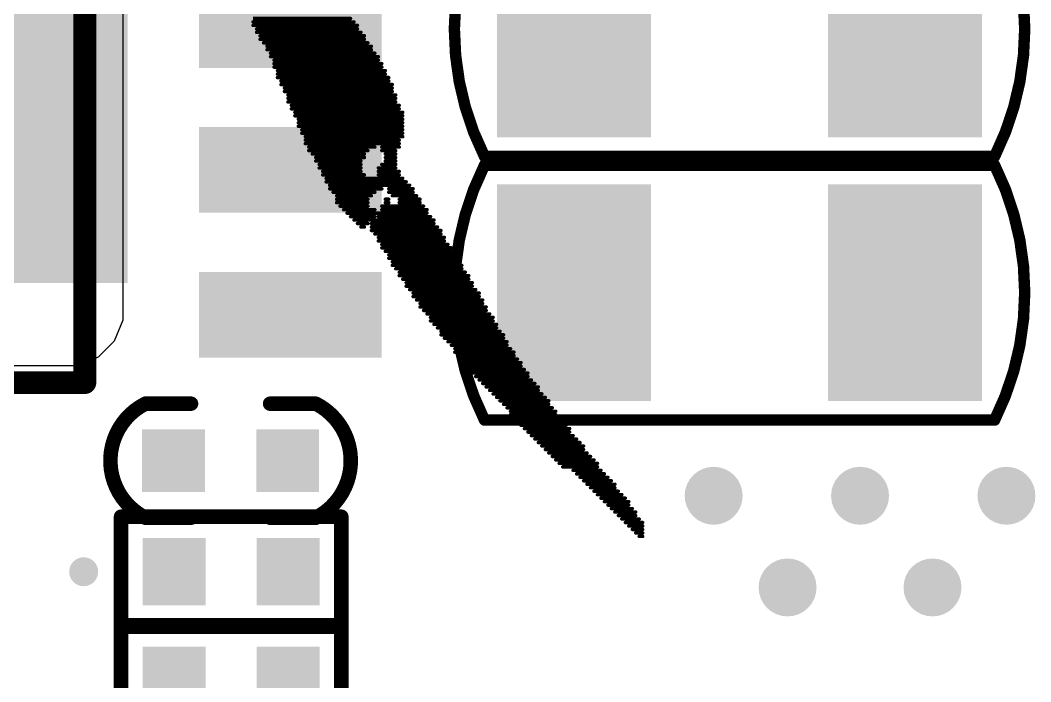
# Model space of a CAD drawing. Header units: millimetres. Extents: x -6 to 151, y -20 to 98.
# Drawn here: x 33.41 to 42.27, y 16.26 to 22.06 of the extents above; entities that cross this region are included whole.
import ezdxf

# ---------------------------------------------------------------- set-up
doc = ezdxf.new("R2010")
doc.units = ezdxf.units.MM
for name, color, linetype in [('BottomOverlay', 54, 'Continuous'), ('BottomSolder', 6, 'Continuous'), ('TopOverlay', 2, 'Continuous'), ('TopPaste', 8, 'Continuous'), ('TopSolder', 216, 'Continuous'), ('ViaHoleLayer', 16, 'Continuous')]:
    doc.layers.add(name, color=color, linetype=linetype)

# ---------------------------------------------------------------- blocks, each defined once
blk = doc.blocks.new('RES0402_102')
at = {"layer": 'TopPaste'}
for points in [[(-0.75, -0.27), (-0.75, 0.27), (-0.25, 0.27), (-0.25, -0.27)], [(0.25, -0.27), (0.25, 0.27), (0.75, 0.27), (0.75, -0.27)]]:
    blk.add_hatch(color=8, dxfattribs=at).paths.add_polyline_path(points)
at = {"layer": 'TopSolder'}
for points in [[(-0.7754, -0.2954), (-0.7754, 0.2954), (-0.2246, 0.2954), (-0.2246, -0.2954)], [(0.2246, -0.2954), (0.2246, 0.2954), (0.7754, 0.2954), (0.7754, -0.2954)]]:
    blk.add_hatch(color=216, dxfattribs=at).paths.add_polyline_path(points)
at = {"layer": 'TopOverlay', "const_width": 0.127}
for points in [[(-0.9652, -0.4826), (-0.9652, 0.4826)], [(0.9652, 0.4826), (-0.9652, 0.4826)], [(0.9652, -0.4826), (0.9652, 0.4826)], [(0.9652, -0.4826), (-0.9652, -0.4826)]]:
    blk.add_lwpolyline(points, dxfattribs=at)
at = {"layer": 'TopOverlay', "const_width": 0.0635}
for points in [[(-0.997, 0.4826, 1), (-0.9335, 0.4826, 1)], [(-0.997, 0.4826, 1), (-0.9335, 0.4826, 1)], [(0.9334, 0.4826, 1), (0.9969, 0.4826, 1)], [(0.9334, 0.4826, 1), (0.9969, 0.4826, 1)], [(-0.997, -0.4826, 1), (-0.9335, -0.4826, 1)], [(-0.997, -0.4826, 1), (-0.9335, -0.4826, 1)], [(0.9335, -0.4826, 1), (0.997, -0.4826, 1)], [(0.9335, -0.4826, 1), (0.997, -0.4826, 1)]]:
    blk.add_lwpolyline(points, format="xyb", close=True, dxfattribs=at)
blk = doc.blocks.new('RES0402_106')
at = {"layer": 'TopPaste'}
for points in [[(-0.75, -0.27), (-0.75, 0.27), (-0.25, 0.27), (-0.25, -0.27)], [(0.25, -0.27), (0.25, 0.27), (0.75, 0.27), (0.75, -0.27)]]:
    blk.add_hatch(color=8, dxfattribs=at).paths.add_polyline_path(points)
at = {"layer": 'TopSolder'}
for points in [[(-0.7754, -0.2954), (-0.7754, 0.2954), (-0.2246, 0.2954), (-0.2246, -0.2954)], [(0.2246, -0.2954), (0.2246, 0.2954), (0.7754, 0.2954), (0.7754, -0.2954)]]:
    blk.add_hatch(color=216, dxfattribs=at).paths.add_polyline_path(points)
at = {"layer": 'TopOverlay', "const_width": 0.127}
for points in [[(-0.9652, -0.4826), (-0.9652, 0.4826)], [(-0.9652, 0.4826), (0.9652, 0.4826)], [(0.9652, -0.4826), (0.9652, 0.4826)], [(-0.9652, -0.4826), (0.9652, -0.4826)]]:
    blk.add_lwpolyline(points, dxfattribs=at)
at = {"layer": 'TopOverlay', "const_width": 0.0635}
for points in [[(-0.997, 0.4826, 1), (-0.9335, 0.4826, 1)], [(-0.997, 0.4826, 1), (-0.9335, 0.4826, 1)], [(0.9335, 0.4826, 1), (0.997, 0.4826, 1)], [(0.9335, 0.4826, 1), (0.997, 0.4826, 1)], [(-0.997, -0.4826, 1), (-0.9335, -0.4826, 1)], [(-0.997, -0.4826, 1), (-0.9335, -0.4826, 1)], [(0.9335, -0.4826, 1), (0.997, -0.4826, 1)], [(0.9335, -0.4826, 1), (0.997, -0.4826, 1)]]:
    blk.add_lwpolyline(points, format="xyb", close=True, dxfattribs=at)
blk = doc.blocks.new('CAP0402_109')
at = {"layer": 'TopPaste'}
for points in [[(-0.75, 0.25), (-0.25, 0.25), (-0.25, -0.25), (-0.75, -0.25)], [(0.25, 0.25), (0.75, 0.25), (0.75, -0.25), (0.25, -0.25)]]:
    blk.add_hatch(color=8, dxfattribs=at).paths.add_polyline_path(points)
at = {"layer": 'TopSolder'}
for points in [[(-0.7754, 0.2754), (-0.2246, 0.2754), (-0.2246, -0.2754), (-0.7754, -0.2754)], [(0.2246, 0.2754), (0.7754, 0.2754), (0.7754, -0.2754), (0.2246, -0.2754)]]:
    blk.add_hatch(color=216, dxfattribs=at).paths.add_polyline_path(points)
at = {"layer": 'TopOverlay', "const_width": 0.127}
for points in [[(-0.7472, -0.4997, -0.613401), (-0.7463, 0.5002)], [(0.7472, 0.4997, -0.613401), (0.7463, -0.5002)]]:
    blk.add_lwpolyline(points, format="xyb", dxfattribs=at)
for points in [[(-0.7466, 0.5), (-0.3466, 0.5)], [(0.3466, 0.5), (0.7466, 0.5)], [(-0.7466, -0.5), (-0.3466, -0.5)], [(0.3466, -0.5), (0.7466, -0.5)]]:
    blk.add_lwpolyline(points, dxfattribs=at)
at = {"layer": 'TopOverlay', "const_width": 0.0635}
for points in [[(-0.7784, 0.5, 1), (-0.7149, 0.5, 1)], [(-0.778, 0.5002, 1), (-0.7145, 0.5002, 1)], [(-0.3784, 0.5, 1), (-0.3149, 0.5, 1)], [(0.3149, 0.5, 1), (0.3784, 0.5, 1)], [(0.7149, 0.5, 1), (0.7784, 0.5, 1)], [(0.7154, 0.4997, 1), (0.7789, 0.4997, 1)], [(-0.7789, -0.4997, 1), (-0.7154, -0.4997, 1)], [(-0.7784, -0.5, 1), (-0.7149, -0.5, 1)], [(-0.3784, -0.5, 1), (-0.3149, -0.5, 1)], [(0.3149, -0.5, 1), (0.3784, -0.5, 1)], [(0.7145, -0.5002, 1), (0.778, -0.5002, 1)], [(0.7149, -0.5, 1), (0.7784, -0.5, 1)]]:
    blk.add_lwpolyline(points, format="xyb", close=True, dxfattribs=at)
blk = doc.blocks.new('CAP1206_160')
at = {"layer": 'TopPaste'}
for points in [[(-2.1, -0.925), (-2.1, 0.925), (-0.8, 0.925), (-0.8, -0.925)], [(0.8, -0.925), (0.8, 0.925), (2.1, 0.925), (2.1, -0.925)]]:
    blk.add_hatch(color=8, dxfattribs=at).paths.add_polyline_path(points)
at = {"layer": 'TopSolder'}
for points in [[(-2.1254, -0.9504), (-2.1254, 0.9504), (-0.7746, 0.9504), (-0.7746, -0.9504)], [(0.7746, -0.9504), (0.7746, 0.9504), (2.1254, 0.9504), (2.1254, -0.9504)]]:
    blk.add_hatch(color=216, dxfattribs=at).paths.add_polyline_path(points)
at = {"layer": 'TopOverlay', "const_width": 0.1}
for points in [[(-2.2352, -1.1176, -0.236068), (-2.2352, 1.1176)], [(2.2352, 1.1176, -0.236068), (2.2352, -1.1176)]]:
    blk.add_lwpolyline(points, format="xyb", dxfattribs=at)
for points in [[(-2.2352, 1.1176), (2.2352, 1.1176)], [(-2.2352, -1.1176), (2.2352, -1.1176)]]:
    blk.add_lwpolyline(points, dxfattribs=at)
at = {"layer": 'TopOverlay', "const_width": 0.05}
for points in [[(-2.2602, 1.1176, 1), (-2.2102, 1.1176, 1)], [(-2.2602, 1.1176, 1), (-2.2102, 1.1176, 1)], [(2.2102, 1.1176, 1), (2.2602, 1.1176, 1)], [(2.2102, 1.1176, 1), (2.2602, 1.1176, 1)], [(-2.2602, -1.1176, 1), (-2.2102, -1.1176, 1)], [(-2.2602, -1.1176, 1), (-2.2102, -1.1176, 1)], [(2.2102, -1.1176, 1), (2.2602, -1.1176, 1)], [(2.2102, -1.1176, 1), (2.2602, -1.1176, 1)]]:
    blk.add_lwpolyline(points, format="xyb", close=True, dxfattribs=at)
blk = doc.blocks.new('CAP1206_161')
at = {"layer": 'TopPaste'}
for points in [[(-2.1, -0.925), (-2.1, 0.925), (-0.8, 0.925), (-0.8, -0.925)], [(0.8, -0.925), (0.8, 0.925), (2.1, 0.925), (2.1, -0.925)]]:
    blk.add_hatch(color=8, dxfattribs=at).paths.add_polyline_path(points)
at = {"layer": 'TopSolder'}
for points in [[(-2.1254, -0.9504), (-2.1254, 0.9504), (-0.7746, 0.9504), (-0.7746, -0.9504)], [(0.7746, -0.9504), (0.7746, 0.9504), (2.1254, 0.9504), (2.1254, -0.9504)]]:
    blk.add_hatch(color=216, dxfattribs=at).paths.add_polyline_path(points)
at = {"layer": 'TopOverlay', "const_width": 0.1}
for points in [[(-2.2352, -1.1176, -0.236068), (-2.2352, 1.1176)], [(2.2352, 1.1176, -0.236068), (2.2352, -1.1176)]]:
    blk.add_lwpolyline(points, format="xyb", dxfattribs=at)
for points in [[(-2.2352, 1.1176), (2.2352, 1.1176)], [(-2.2352, -1.1176), (2.2352, -1.1176)]]:
    blk.add_lwpolyline(points, dxfattribs=at)
at = {"layer": 'TopOverlay', "const_width": 0.05}
for points in [[(-2.2602, 1.1176, 1), (-2.2102, 1.1176, 1)], [(-2.2602, 1.1176, 1), (-2.2102, 1.1176, 1)], [(2.2102, 1.1176, 1), (2.2602, 1.1176, 1)], [(2.2102, 1.1176, 1), (2.2602, 1.1176, 1)], [(-2.2602, -1.1176, 1), (-2.2102, -1.1176, 1)], [(-2.2602, -1.1176, 1), (-2.2102, -1.1176, 1)], [(2.2102, -1.1176, 1), (2.2602, -1.1176, 1)], [(2.2102, -1.1176, 1), (2.2602, -1.1176, 1)]]:
    blk.add_lwpolyline(points, format="xyb", close=True, dxfattribs=at)
blk = doc.blocks.new('SO8_WITH_PAD_177')
at = {"layer": 'TopPaste'}
for points in [[(-3.475, 1.555), (-3.475, 2.255), (-1.925, 2.255), (-1.925, 1.555)], [(1.925, 1.555), (1.925, 2.255), (3.475, 2.255), (3.475, 1.555)], [(-1.3, -1.6), (-1.3, 1.6), (1.25, 1.6), (1.25, -1.6)], [(-3.475, 0.285), (-3.475, 0.985), (-1.925, 0.985), (-1.925, 0.285)], [(1.925, 0.285), (1.925, 0.985), (3.475, 0.985), (3.475, 0.285)], [(-3.475, -0.985), (-3.475, -0.285), (-1.925, -0.285), (-1.925, -0.985)], [(1.925, -0.985), (1.925, -0.285), (3.475, -0.285), (3.475, -0.985)], [(-3.475, -2.255), (-3.475, -1.555), (-1.925, -1.555), (-1.925, -2.255)], [(1.925, -2.255), (1.925, -1.555), (3.475, -1.555), (3.475, -2.255)]]:
    blk.add_hatch(color=8, dxfattribs=at).paths.add_polyline_path(points)
at = {"layer": 'TopSolder'}
for points in [[(-3.5004, 1.5296), (-3.5004, 2.2804), (-1.8996, 2.2804), (-1.8996, 1.5296)], [(1.8996, 1.5296), (1.8996, 2.2804), (3.5004, 2.2804), (3.5004, 1.5296)], [(-1.3254, -1.6254), (-1.3254, 1.6254), (1.2754, 1.6254), (1.2754, -1.6254)], [(-3.5004, 0.2596), (-3.5004, 1.0104), (-1.8996, 1.0104), (-1.8996, 0.2596)], [(1.8996, 0.2596), (1.8996, 1.0104), (3.5004, 1.0104), (3.5004, 0.2596)], [(-3.5004, -1.0104), (-3.5004, -0.2596), (-1.8996, -0.2596), (-1.8996, -1.0104)], [(1.8996, -1.0104), (1.8996, -0.2596), (3.5004, -0.2596), (3.5004, -1.0104)], [(-3.5004, -2.2804), (-3.5004, -1.5296), (-1.8996, -1.5296), (-1.8996, -2.2804)], [(1.8996, -2.2804), (1.8996, -1.5296), (3.5004, -1.5296), (3.5004, -2.2804)]]:
    blk.add_hatch(color=216, dxfattribs=at).paths.add_polyline_path(points)
at = {"layer": 'TopOverlay', "const_width": 0.2}
for points in [[(-0.9, 1.894), (-0.294, 2.5)], [(-0.294, 2.5), (0.9, 2.5)], [(0.9, -2.5), (0.9, 2.5)], [(-0.9, -2.5), (-0.9, 1.894)], [(-0.9, -2.5), (0.9, -2.5)]]:
    blk.add_lwpolyline(points, dxfattribs=at)
at = {"layer": 'TopOverlay', "const_width": 0.1}
for points in [[(-0.344, 2.5, 1), (-0.244, 2.5, 1)], [(-0.344, 2.5, 1), (-0.244, 2.5, 1)], [(0.85, 2.5, 1), (0.95, 2.5, 1)], [(0.85, 2.5, 1), (0.95, 2.5, 1)], [(-0.95, 1.894, 1), (-0.85, 1.894, 1)], [(-0.95, 1.894, 1), (-0.85, 1.894, 1)], [(-0.95, -2.5, 1), (-0.85, -2.5, 1)], [(-0.95, -2.5, 1), (-0.85, -2.5, 1)], [(0.85, -2.5, 1), (0.95, -2.5, 1)], [(0.85, -2.5, 1), (0.95, -2.5, 1)]]:
    blk.add_lwpolyline(points, format="xyb", close=True, dxfattribs=at)

msp = doc.modelspace()

# ---------------------------------------------------------------- hatches: boundary and pattern name
at = {"layer": 'ViaHoleLayer'}
h = msp.add_hatch(color=16, dxfattribs=at)
edge = h.paths.add_edge_path()
edge.add_arc((33.079, 21.3798), 0.508, 0, 360)
h = msp.add_hatch(color=16, dxfattribs=at)
edge = h.paths.add_edge_path()
edge.add_arc((33.7103, 20.1034), 0.1905, 0, 360)
h = msp.add_hatch(color=16, dxfattribs=at)
edge = h.paths.add_edge_path()
edge.add_arc((39.4889, 17.8876), 0.254, 0, 360)
h = msp.add_hatch(color=16, dxfattribs=at)
edge = h.paths.add_edge_path()
edge.add_arc((40.7718, 17.8876), 0.254, 0, 360)
h = msp.add_hatch(color=16, dxfattribs=at)
edge = h.paths.add_edge_path()
edge.add_arc((42.0547, 17.8876), 0.254, 0, 360)
h = msp.add_hatch(color=16, dxfattribs=at)
edge = h.paths.add_edge_path()
edge.add_arc((33.9682, 17.2214), 0.127, 0, 360)
h = msp.add_hatch(color=16, dxfattribs=at)
edge = h.paths.add_edge_path()
edge.add_arc((40.1367, 17.0836), 0.254, 0, 360)
h = msp.add_hatch(color=16, dxfattribs=at)
edge = h.paths.add_edge_path()
edge.add_arc((41.4067, 17.0836), 0.254, 0, 360)

# ---------------------------------------------------------------- linework, layer by layer
at = {"layer": 'BottomOverlay', "const_width": 0.0305}
for points in [[(35.4533, 22.0726), (36.3068, 22.0726)], [(35.4533, 22.0421), (36.3372, 22.0421)], [(35.4533, 22.0116), (36.3677, 22.0116)], [(35.4838, 21.9812), (36.3677, 21.9812)], [(35.4838, 21.9507), (36.3982, 21.9507)], [(35.5143, 21.9202), (36.4287, 21.9202)], [(35.5143, 21.8897), (36.4287, 21.8897)], [(35.5448, 21.8592), (36.4592, 21.8592)], [(35.5752, 21.8288), (36.4896, 21.8288)], [(35.5752, 21.7983), (36.4896, 21.7983)], [(35.6057, 21.7678), (36.5201, 21.7678)], [(35.6057, 21.7373), (36.5506, 21.7373)], [(35.6362, 21.7068), (36.5506, 21.7068)], [(35.6362, 21.6764), (36.5811, 21.6764)], [(35.6362, 21.6459), (36.5811, 21.6459)], [(35.6667, 21.6154), (36.6116, 21.6154)], [(35.6667, 21.5849), (36.6116, 21.5849)], [(35.6667, 21.5544), (36.642, 21.5544)], [(35.6972, 21.524), (36.642, 21.524)], [(35.6972, 21.4935), (36.6725, 21.4935)], [(35.7276, 21.463), (36.6725, 21.463)], [(35.7276, 21.4325), (36.6725, 21.4325)], [(35.7581, 21.402), (36.703, 21.402)], [(35.7581, 21.3716), (36.703, 21.3716)], [(35.7581, 21.3411), (36.703, 21.3411)], [(35.7886, 21.3106), (36.7335, 21.3106)], [(35.7886, 21.2801), (36.7335, 21.2801)], [(35.8191, 21.2496), (36.764, 21.2496)], [(35.8191, 21.2192), (36.764, 21.2192)], [(35.8496, 21.1887), (36.764, 21.1887)], [(35.8496, 21.1582), (36.764, 21.1582)], [(35.8496, 21.1277), (36.764, 21.1277)], [(35.88, 21.0972), (36.764, 21.0972)], [(35.88, 21.0668), (36.764, 21.0668)], [(35.9105, 21.0363), (36.764, 21.0363)], [(35.9105, 21.0058), (36.7335, 21.0058)], [(35.9105, 20.9753), (36.7335, 20.9753)], [(35.941, 20.9448), (36.5201, 20.9448)], [(35.941, 20.9144), (36.4592, 20.9144)], [(36.5811, 20.9448), (36.7335, 20.9448)], [(36.5811, 20.9144), (36.703, 20.9144)], [(35.9715, 20.8839), (36.4287, 20.8839)], [(36.002, 20.8534), (36.4287, 20.8534)], [(36.002, 20.8229), (36.3982, 20.8229)], [(36.6116, 20.8839), (36.703, 20.8839)], [(36.6116, 20.8534), (36.703, 20.8534)], [(36.6116, 20.8229), (36.703, 20.8229)], [(36.0324, 20.7924), (36.3982, 20.7924)], [(36.0324, 20.762), (36.3982, 20.762)], [(36.0629, 20.7315), (36.3982, 20.7315)], [(36.5506, 20.762), (36.703, 20.762)], [(36.5506, 20.7315), (36.7335, 20.7315)], [(36.5811, 20.7924), (36.703, 20.7924)], [(36.0629, 20.701), (36.4287, 20.701)], [(36.0934, 20.6705), (36.764, 20.6705)], [(36.0934, 20.64), (36.7944, 20.64)], [(36.5506, 20.701), (36.7335, 20.701)], [(36.1239, 20.6096), (36.8249, 20.6096)], [(36.1239, 20.5791), (36.5811, 20.5791)], [(36.1544, 20.5486), (36.5201, 20.5486)], [(36.642, 20.5791), (36.8554, 20.5791)], [(36.642, 20.5486), (36.8554, 20.5486)], [(36.1848, 20.5181), (36.4896, 20.5181)], [(36.1848, 20.4876), (36.4592, 20.4876)], [(36.1848, 20.4572), (36.4592, 20.4572)], [(36.6116, 20.4876), (36.642, 20.4876)], [(36.6116, 20.4572), (36.642, 20.4572)], [(36.6725, 20.5181), (36.8859, 20.5181)], [(36.7335, 20.4876), (36.9164, 20.4876)], [(36.7335, 20.4572), (36.9164, 20.4572)], [(36.2153, 20.4267), (36.4592, 20.4267)], [(36.2458, 20.3962), (36.5201, 20.3962)], [(36.2763, 20.3657), (36.9773, 20.3657)], [(36.5811, 20.4267), (36.9468, 20.4267)], [(36.5811, 20.3962), (36.9773, 20.3962)], [(36.3068, 20.3352), (36.5201, 20.3352)], [(36.3372, 20.3048), (37.0383, 20.3048)], [(36.3677, 20.2743), (36.4592, 20.2743)], [(36.4896, 20.2743), (37.0383, 20.2743)], [(36.5506, 20.3352), (37.0078, 20.3352)], [(36.3982, 20.2438), (36.4287, 20.2438)], [(36.4896, 20.2438), (37.0688, 20.2438)], [(36.4896, 20.2133), (37.0992, 20.2133)], [(36.5201, 20.1828), (37.0992, 20.1828)], [(36.5506, 20.1524), (37.1297, 20.1524)], [(36.5506, 20.1219), (37.1297, 20.1219)], [(36.5811, 20.0914), (37.1602, 20.0914)], [(36.5811, 20.0609), (37.1907, 20.0609)], [(36.6116, 20.0304), (37.1907, 20.0304)], [(36.642, 20), (37.2212, 20)], [(36.642, 19.9695), (37.2212, 19.9695)], [(36.6725, 19.939), (37.2516, 19.939)], [(36.6725, 19.9085), (37.2821, 19.9085)], [(36.703, 19.878), (37.2821, 19.878)], [(36.7335, 19.8476), (37.3126, 19.8476)], [(36.7335, 19.8171), (37.3431, 19.8171)], [(36.764, 19.7866), (37.3431, 19.7866)], [(36.7944, 19.7561), (37.3736, 19.7561)], [(36.7944, 19.7256), (37.3736, 19.7256)], [(36.8249, 19.6952), (37.404, 19.6952)], [(36.8554, 19.6647), (37.4345, 19.6647)], [(36.8554, 19.6342), (37.4345, 19.6342)], [(36.8859, 19.6037), (37.465, 19.6037)], [(36.9164, 19.5732), (37.465, 19.5732)], [(36.9164, 19.5428), (37.4955, 19.5428)], [(36.9468, 19.5123), (37.4955, 19.5123)], [(36.9773, 19.4818), (37.526, 19.4818)], [(37.0078, 19.4513), (37.5564, 19.4513)], [(37.0078, 19.4208), (37.5564, 19.4208)], [(37.0383, 19.3904), (37.5869, 19.3904)], [(37.0688, 19.3599), (37.5869, 19.3599)], [(37.0992, 19.3294), (37.6174, 19.3294)], [(37.0992, 19.2989), (37.6479, 19.2989)], [(37.1297, 19.2684), (37.6479, 19.2684)], [(37.1602, 19.238), (37.6784, 19.238)], [(37.1907, 19.2075), (37.6784, 19.2075)], [(37.2212, 19.177), (37.7088, 19.177)], [(37.2212, 19.1465), (37.7393, 19.1465)], [(37.2516, 19.116), (37.7393, 19.116)], [(37.2821, 19.0856), (37.7698, 19.0856)], [(37.3126, 19.0551), (37.8003, 19.0551)], [(37.3431, 19.0246), (37.8003, 19.0246)], [(37.3431, 18.9941), (37.8308, 18.9941)], [(37.3736, 18.9636), (37.8612, 18.9636)], [(37.404, 18.9332), (37.8612, 18.9332)], [(37.4345, 18.9027), (37.8917, 18.9027)], [(37.465, 18.8722), (37.9222, 18.8722)], [(37.4955, 18.8417), (37.9527, 18.8417)], [(37.526, 18.8112), (37.9527, 18.8112)], [(37.5564, 18.7808), (37.9832, 18.7808)], [(37.5869, 18.7503), (38.0136, 18.7503)], [(37.6174, 18.7198), (38.0441, 18.7198)], [(37.6479, 18.6893), (38.0441, 18.6893)], [(37.6784, 18.6588), (38.0746, 18.6588)], [(37.7088, 18.6284), (38.1051, 18.6284)], [(37.7088, 18.5979), (38.1051, 18.5979)], [(37.7393, 18.5674), (38.1356, 18.5674)], [(37.7698, 18.5369), (38.166, 18.5369)], [(37.8003, 18.5064), (38.1965, 18.5064)], [(37.8308, 18.476), (38.227, 18.476)], [(37.8612, 18.4455), (38.227, 18.4455)], [(37.8917, 18.415), (38.2575, 18.415)], [(37.9222, 18.3845), (38.288, 18.3845)], [(37.9527, 18.354), (38.3184, 18.354)], [(37.9832, 18.3236), (38.3489, 18.3236)], [(38.0136, 18.2931), (38.3489, 18.2931)], [(38.0441, 18.2626), (38.3794, 18.2626)], [(38.0746, 18.2321), (38.4099, 18.2321)], [(38.1051, 18.2016), (38.4404, 18.2016)], [(38.1356, 18.1712), (38.4708, 18.1712)], [(38.166, 18.1407), (38.4708, 18.1407)], [(38.2575, 18.1102), (38.5013, 18.1102)], [(38.288, 18.0797), (38.5318, 18.0797)], [(38.3184, 18.0492), (38.5623, 18.0492)], [(38.3489, 18.0188), (38.5928, 18.0188)], [(38.3794, 17.9883), (38.6232, 17.9883)], [(38.4099, 17.9578), (38.6232, 17.9578)], [(38.4404, 17.9273), (38.6537, 17.9273)], [(38.4708, 17.8968), (38.6842, 17.8968)], [(38.5013, 17.8664), (38.7147, 17.8664)], [(38.5318, 17.8359), (38.7452, 17.8359)], [(38.5623, 17.8054), (38.7452, 17.8054)], [(38.5928, 17.7749), (38.7756, 17.7749)], [(38.6232, 17.7444), (38.8061, 17.7444)], [(38.6537, 17.714), (38.8061, 17.714)], [(38.6842, 17.6835), (38.8366, 17.6835)], [(38.7147, 17.653), (38.8671, 17.653)], [(38.7452, 17.6225), (38.8671, 17.6225)], [(38.7756, 17.592), (38.8671, 17.592)], [(38.8061, 17.5616), (38.8671, 17.5616)], [(38.8366, 17.5311), (38.8671, 17.5311)]]:
    msp.add_lwpolyline(points, dxfattribs=at)
at = {"layer": 'BottomOverlay', "const_width": 0.0152}
for points in [[(35.4457, 22.0421, 1), (35.4609, 22.0421, 1)], [(36.2991, 22.0726, 1), (36.3144, 22.0726, 1)], [(36.3296, 22.0421, 1), (36.3449, 22.0421, 1)], [(35.4457, 22.0116, 1), (35.4609, 22.0116, 1)], [(35.4762, 21.9812, 1), (35.4914, 21.9812, 1)], [(35.4762, 21.9507, 1), (35.4914, 21.9507, 1)], [(36.3601, 22.0116, 1), (36.3753, 22.0116, 1)], [(36.3601, 21.9812, 1), (36.3753, 21.9812, 1)], [(36.3906, 21.9507, 1), (36.4058, 21.9507, 1)], [(35.5067, 21.9202, 1), (35.5219, 21.9202, 1)], [(35.5067, 21.8897, 1), (35.5219, 21.8897, 1)], [(35.5371, 21.8592, 1), (35.5524, 21.8592, 1)], [(36.4211, 21.9202, 1), (36.4363, 21.9202, 1)], [(36.4211, 21.8897, 1), (36.4363, 21.8897, 1)], [(36.4515, 21.8592, 1), (36.4668, 21.8592, 1)], [(35.5676, 21.8288, 1), (35.5829, 21.8288, 1)], [(35.5676, 21.7983, 1), (35.5829, 21.7983, 1)], [(36.482, 21.8288, 1), (36.4973, 21.8288, 1)], [(36.482, 21.7983, 1), (36.4973, 21.7983, 1)], [(35.5981, 21.7678, 1), (35.6133, 21.7678, 1)], [(35.5981, 21.7373, 1), (35.6133, 21.7373, 1)], [(35.6286, 21.7068, 1), (35.6438, 21.7068, 1)], [(36.5125, 21.7678, 1), (36.5277, 21.7678, 1)], [(36.543, 21.7373, 1), (36.5582, 21.7373, 1)], [(36.543, 21.7068, 1), (36.5582, 21.7068, 1)], [(35.6286, 21.6764, 1), (35.6438, 21.6764, 1)], [(35.6286, 21.6459, 1), (35.6438, 21.6459, 1)], [(35.6591, 21.6154, 1), (35.6743, 21.6154, 1)], [(36.5735, 21.6764, 1), (36.5887, 21.6764, 1)], [(36.5735, 21.6459, 1), (36.5887, 21.6459, 1)], [(36.6039, 21.6154, 1), (36.6192, 21.6154, 1)], [(35.6591, 21.5849, 1), (35.6743, 21.5849, 1)], [(35.6591, 21.5544, 1), (35.6743, 21.5544, 1)], [(35.6895, 21.524, 1), (35.7048, 21.524, 1)], [(36.6039, 21.5849, 1), (36.6192, 21.5849, 1)], [(36.6344, 21.5544, 1), (36.6497, 21.5544, 1)], [(36.6344, 21.524, 1), (36.6497, 21.524, 1)], [(35.6895, 21.4935, 1), (35.7048, 21.4935, 1)], [(35.72, 21.463, 1), (35.7353, 21.463, 1)], [(35.72, 21.4325, 1), (35.7353, 21.4325, 1)], [(36.6649, 21.4935, 1), (36.6801, 21.4935, 1)], [(36.6649, 21.463, 1), (36.6801, 21.463, 1)], [(36.6649, 21.4325, 1), (36.6801, 21.4325, 1)], [(35.7505, 21.402, 1), (35.7657, 21.402, 1)], [(35.7505, 21.3716, 1), (35.7657, 21.3716, 1)], [(35.7505, 21.3411, 1), (35.7657, 21.3411, 1)], [(36.6954, 21.402, 1), (36.7106, 21.402, 1)], [(36.6954, 21.3716, 1), (36.7106, 21.3716, 1)], [(36.6954, 21.3411, 1), (36.7106, 21.3411, 1)], [(35.781, 21.3106, 1), (35.7962, 21.3106, 1)], [(35.781, 21.2801, 1), (35.7962, 21.2801, 1)], [(35.8115, 21.2496, 1), (35.8267, 21.2496, 1)], [(36.7259, 21.3106, 1), (36.7411, 21.3106, 1)], [(36.7259, 21.2801, 1), (36.7411, 21.2801, 1)], [(36.7563, 21.2496, 1), (36.7716, 21.2496, 1)], [(35.8115, 21.2192, 1), (35.8267, 21.2192, 1)], [(35.8419, 21.1887, 1), (35.8572, 21.1887, 1)], [(35.8419, 21.1582, 1), (35.8572, 21.1582, 1)], [(36.7563, 21.2192, 1), (36.7716, 21.2192, 1)], [(36.7563, 21.1887, 1), (36.7716, 21.1887, 1)], [(36.7563, 21.1582, 1), (36.7716, 21.1582, 1)], [(35.8419, 21.1277, 1), (35.8572, 21.1277, 1)], [(35.8724, 21.0972, 1), (35.8877, 21.0972, 1)], [(35.8724, 21.0668, 1), (35.8877, 21.0668, 1)], [(36.7563, 21.1277, 1), (36.7716, 21.1277, 1)], [(36.7563, 21.0972, 1), (36.7716, 21.0972, 1)], [(36.7563, 21.0668, 1), (36.7716, 21.0668, 1)], [(35.9029, 21.0363, 1), (35.9181, 21.0363, 1)], [(35.9029, 21.0058, 1), (35.9181, 21.0058, 1)], [(35.9029, 20.9753, 1), (35.9181, 20.9753, 1)], [(36.7259, 21.0058, 1), (36.7411, 21.0058, 1)], [(36.7259, 20.9753, 1), (36.7411, 20.9753, 1)], [(36.7563, 21.0363, 1), (36.7716, 21.0363, 1)], [(35.9334, 20.9448, 1), (35.9486, 20.9448, 1)], [(35.9334, 20.9144, 1), (35.9486, 20.9144, 1)], [(36.4515, 20.9144, 1), (36.4668, 20.9144, 1)], [(36.5125, 20.9448, 1), (36.5277, 20.9448, 1)], [(36.5735, 20.9448, 1), (36.5887, 20.9448, 1)], [(36.5735, 20.9144, 1), (36.5887, 20.9144, 1)], [(36.6954, 20.9144, 1), (36.7106, 20.9144, 1)], [(36.7259, 20.9448, 1), (36.7411, 20.9448, 1)], [(35.9639, 20.8839, 1), (35.9791, 20.8839, 1)], [(35.9943, 20.8534, 1), (36.0096, 20.8534, 1)], [(35.9943, 20.8229, 1), (36.0096, 20.8229, 1)], [(36.3906, 20.8229, 1), (36.4058, 20.8229, 1)], [(36.4211, 20.8839, 1), (36.4363, 20.8839, 1)], [(36.4211, 20.8534, 1), (36.4363, 20.8534, 1)], [(36.6039, 20.8839, 1), (36.6192, 20.8839, 1)], [(36.6039, 20.8534, 1), (36.6192, 20.8534, 1)], [(36.6039, 20.8229, 1), (36.6192, 20.8229, 1)], [(36.6954, 20.8839, 1), (36.7106, 20.8839, 1)], [(36.6954, 20.8534, 1), (36.7106, 20.8534, 1)], [(36.6954, 20.8229, 1), (36.7106, 20.8229, 1)], [(36.0248, 20.7924, 1), (36.0401, 20.7924, 1)], [(36.0248, 20.762, 1), (36.0401, 20.762, 1)], [(36.0553, 20.7315, 1), (36.0705, 20.7315, 1)], [(36.3906, 20.7924, 1), (36.4058, 20.7924, 1)], [(36.3906, 20.762, 1), (36.4058, 20.762, 1)], [(36.3906, 20.7315, 1), (36.4058, 20.7315, 1)], [(36.543, 20.762, 1), (36.5582, 20.762, 1)], [(36.543, 20.7315, 1), (36.5582, 20.7315, 1)], [(36.5735, 20.7924, 1), (36.5887, 20.7924, 1)], [(36.6954, 20.7924, 1), (36.7106, 20.7924, 1)], [(36.6954, 20.762, 1), (36.7106, 20.762, 1)], [(36.7259, 20.7315, 1), (36.7411, 20.7315, 1)], [(36.0553, 20.701, 1), (36.0705, 20.701, 1)], [(36.0858, 20.6705, 1), (36.101, 20.6705, 1)], [(36.0858, 20.64, 1), (36.101, 20.64, 1)], [(36.4211, 20.701, 1), (36.4363, 20.701, 1)], [(36.543, 20.701, 1), (36.5582, 20.701, 1)], [(36.7259, 20.701, 1), (36.7411, 20.701, 1)], [(36.7563, 20.6705, 1), (36.7716, 20.6705, 1)], [(36.7868, 20.64, 1), (36.8021, 20.64, 1)], [(36.1163, 20.6096, 1), (36.1315, 20.6096, 1)], [(36.1163, 20.5791, 1), (36.1315, 20.5791, 1)], [(36.1467, 20.5486, 1), (36.162, 20.5486, 1)], [(36.5125, 20.5486, 1), (36.5277, 20.5486, 1)], [(36.5735, 20.5791, 1), (36.5887, 20.5791, 1)], [(36.6344, 20.5791, 1), (36.6497, 20.5791, 1)], [(36.6344, 20.5486, 1), (36.6497, 20.5486, 1)], [(36.8173, 20.6096, 1), (36.8325, 20.6096, 1)], [(36.8478, 20.5791, 1), (36.863, 20.5791, 1)], [(36.8478, 20.5486, 1), (36.863, 20.5486, 1)], [(36.1772, 20.5181, 1), (36.1925, 20.5181, 1)], [(36.1772, 20.4876, 1), (36.1925, 20.4876, 1)], [(36.1772, 20.4572, 1), (36.1925, 20.4572, 1)], [(36.4515, 20.4876, 1), (36.4668, 20.4876, 1)], [(36.4515, 20.4572, 1), (36.4668, 20.4572, 1)], [(36.482, 20.5181, 1), (36.4973, 20.5181, 1)], [(36.6039, 20.4876, 1), (36.6192, 20.4876, 1)], [(36.6039, 20.4572, 1), (36.6192, 20.4572, 1)], [(36.6344, 20.4876, 1), (36.6497, 20.4876, 1)], [(36.6344, 20.4572, 1), (36.6497, 20.4572, 1)], [(36.6649, 20.5181, 1), (36.6801, 20.5181, 1)], [(36.7259, 20.4876, 1), (36.7411, 20.4876, 1)], [(36.7259, 20.4572, 1), (36.7411, 20.4572, 1)], [(36.8783, 20.5181, 1), (36.8935, 20.5181, 1)], [(36.9087, 20.4876, 1), (36.924, 20.4876, 1)], [(36.9087, 20.4572, 1), (36.924, 20.4572, 1)], [(36.2077, 20.4267, 1), (36.2229, 20.4267, 1)], [(36.2382, 20.3962, 1), (36.2534, 20.3962, 1)], [(36.2687, 20.3657, 1), (36.2839, 20.3657, 1)], [(36.4515, 20.4267, 1), (36.4668, 20.4267, 1)], [(36.5125, 20.3962, 1), (36.5277, 20.3962, 1)], [(36.5735, 20.4267, 1), (36.5887, 20.4267, 1)], [(36.5735, 20.3962, 1), (36.5887, 20.3962, 1)], [(36.9392, 20.4267, 1), (36.9545, 20.4267, 1)], [(36.9697, 20.3962, 1), (36.9849, 20.3962, 1)], [(36.9697, 20.3657, 1), (36.9849, 20.3657, 1)], [(36.2991, 20.3352, 1), (36.3144, 20.3352, 1)], [(36.3296, 20.3048, 1), (36.3449, 20.3048, 1)], [(36.3601, 20.2743, 1), (36.3753, 20.2743, 1)], [(36.4515, 20.2743, 1), (36.4668, 20.2743, 1)], [(36.482, 20.2743, 1), (36.4973, 20.2743, 1)], [(36.5125, 20.3352, 1), (36.5277, 20.3352, 1)], [(36.543, 20.3352, 1), (36.5582, 20.3352, 1)], [(37.0002, 20.3352, 1), (37.0154, 20.3352, 1)], [(37.0307, 20.3048, 1), (37.0459, 20.3048, 1)], [(37.0307, 20.2743, 1), (37.0459, 20.2743, 1)], [(36.3906, 20.2438, 1), (36.4058, 20.2438, 1)], [(36.4211, 20.2438, 1), (36.4363, 20.2438, 1)], [(36.482, 20.2438, 1), (36.4973, 20.2438, 1)], [(36.482, 20.2133, 1), (36.4973, 20.2133, 1)], [(36.5125, 20.1828, 1), (36.5277, 20.1828, 1)], [(37.0611, 20.2438, 1), (37.0764, 20.2438, 1)], [(37.0916, 20.2133, 1), (37.1069, 20.2133, 1)], [(37.0916, 20.1828, 1), (37.1069, 20.1828, 1)], [(36.543, 20.1524, 1), (36.5582, 20.1524, 1)], [(36.543, 20.1219, 1), (36.5582, 20.1219, 1)], [(36.5735, 20.0914, 1), (36.5887, 20.0914, 1)], [(37.1221, 20.1524, 1), (37.1373, 20.1524, 1)], [(37.1221, 20.1219, 1), (37.1373, 20.1219, 1)], [(37.1526, 20.0914, 1), (37.1678, 20.0914, 1)], [(36.5735, 20.0609, 1), (36.5887, 20.0609, 1)], [(36.6039, 20.0304, 1), (36.6192, 20.0304, 1)], [(36.6344, 20, 1), (36.6497, 20, 1)], [(37.1831, 20.0609, 1), (37.1983, 20.0609, 1)], [(37.1831, 20.0304, 1), (37.1983, 20.0304, 1)], [(37.2135, 20, 1), (37.2288, 20, 1)], [(36.6344, 19.9695, 1), (36.6497, 19.9695, 1)], [(36.6649, 19.939, 1), (36.6801, 19.939, 1)], [(37.2135, 19.9695, 1), (37.2288, 19.9695, 1)], [(37.244, 19.939, 1), (37.2593, 19.939, 1)], [(36.6649, 19.9085, 1), (36.6801, 19.9085, 1)], [(36.6954, 19.878, 1), (36.7106, 19.878, 1)], [(36.7259, 19.8476, 1), (36.7411, 19.8476, 1)], [(37.2745, 19.9085, 1), (37.2897, 19.9085, 1)], [(37.2745, 19.878, 1), (37.2897, 19.878, 1)], [(37.305, 19.8476, 1), (37.3202, 19.8476, 1)], [(36.7259, 19.8171, 1), (36.7411, 19.8171, 1)], [(36.7563, 19.7866, 1), (36.7716, 19.7866, 1)], [(36.7868, 19.7561, 1), (36.8021, 19.7561, 1)], [(37.3355, 19.8171, 1), (37.3507, 19.8171, 1)], [(37.3355, 19.7866, 1), (37.3507, 19.7866, 1)], [(37.3659, 19.7561, 1), (37.3812, 19.7561, 1)], [(36.7868, 19.7256, 1), (36.8021, 19.7256, 1)], [(36.8173, 19.6952, 1), (36.8325, 19.6952, 1)], [(36.8478, 19.6647, 1), (36.863, 19.6647, 1)], [(37.3659, 19.7256, 1), (37.3812, 19.7256, 1)], [(37.3964, 19.6952, 1), (37.4117, 19.6952, 1)], [(37.4269, 19.6647, 1), (37.4421, 19.6647, 1)], [(36.8478, 19.6342, 1), (36.863, 19.6342, 1)], [(36.8783, 19.6037, 1), (36.8935, 19.6037, 1)], [(36.9087, 19.5732, 1), (36.924, 19.5732, 1)], [(37.4269, 19.6342, 1), (37.4421, 19.6342, 1)], [(37.4574, 19.6037, 1), (37.4726, 19.6037, 1)], [(37.4574, 19.5732, 1), (37.4726, 19.5732, 1)], [(36.9087, 19.5428, 1), (36.924, 19.5428, 1)], [(36.9392, 19.5123, 1), (36.9545, 19.5123, 1)], [(36.9697, 19.4818, 1), (36.9849, 19.4818, 1)], [(37.4879, 19.5428, 1), (37.5031, 19.5428, 1)], [(37.4879, 19.5123, 1), (37.5031, 19.5123, 1)], [(37.5183, 19.4818, 1), (37.5336, 19.4818, 1)], [(37.0002, 19.4513, 1), (37.0154, 19.4513, 1)], [(37.0002, 19.4208, 1), (37.0154, 19.4208, 1)], [(37.0307, 19.3904, 1), (37.0459, 19.3904, 1)], [(37.5488, 19.4513, 1), (37.5641, 19.4513, 1)], [(37.5488, 19.4208, 1), (37.5641, 19.4208, 1)], [(37.5793, 19.3904, 1), (37.5945, 19.3904, 1)], [(37.0611, 19.3599, 1), (37.0764, 19.3599, 1)], [(37.0916, 19.3294, 1), (37.1069, 19.3294, 1)], [(37.0916, 19.2989, 1), (37.1069, 19.2989, 1)], [(37.5793, 19.3599, 1), (37.5945, 19.3599, 1)], [(37.6098, 19.3294, 1), (37.625, 19.3294, 1)], [(37.6403, 19.2989, 1), (37.6555, 19.2989, 1)], [(37.1221, 19.2684, 1), (37.1373, 19.2684, 1)], [(37.1526, 19.238, 1), (37.1678, 19.238, 1)], [(37.1831, 19.2075, 1), (37.1983, 19.2075, 1)], [(37.6403, 19.2684, 1), (37.6555, 19.2684, 1)], [(37.6707, 19.238, 1), (37.686, 19.238, 1)], [(37.6707, 19.2075, 1), (37.686, 19.2075, 1)], [(37.2135, 19.177, 1), (37.2288, 19.177, 1)], [(37.2135, 19.1465, 1), (37.2288, 19.1465, 1)], [(37.244, 19.116, 1), (37.2593, 19.116, 1)], [(37.7012, 19.177, 1), (37.7165, 19.177, 1)], [(37.7317, 19.1465, 1), (37.7469, 19.1465, 1)], [(37.7317, 19.116, 1), (37.7469, 19.116, 1)], [(37.2745, 19.0856, 1), (37.2897, 19.0856, 1)], [(37.305, 19.0551, 1), (37.3202, 19.0551, 1)], [(37.7622, 19.0856, 1), (37.7774, 19.0856, 1)], [(37.7927, 19.0551, 1), (37.8079, 19.0551, 1)], [(37.3355, 19.0246, 1), (37.3507, 19.0246, 1)], [(37.3355, 18.9941, 1), (37.3507, 18.9941, 1)], [(37.3659, 18.9636, 1), (37.3812, 18.9636, 1)], [(37.7927, 19.0246, 1), (37.8079, 19.0246, 1)], [(37.8231, 18.9941, 1), (37.8384, 18.9941, 1)], [(37.8536, 18.9636, 1), (37.8689, 18.9636, 1)], [(37.3964, 18.9332, 1), (37.4117, 18.9332, 1)], [(37.4269, 18.9027, 1), (37.4421, 18.9027, 1)], [(37.4574, 18.8722, 1), (37.4726, 18.8722, 1)], [(37.8536, 18.9332, 1), (37.8689, 18.9332, 1)], [(37.8841, 18.9027, 1), (37.8993, 18.9027, 1)], [(37.9146, 18.8722, 1), (37.9298, 18.8722, 1)], [(37.4879, 18.8417, 1), (37.5031, 18.8417, 1)], [(37.5183, 18.8112, 1), (37.5336, 18.8112, 1)], [(37.5488, 18.7808, 1), (37.5641, 18.7808, 1)], [(37.9451, 18.8417, 1), (37.9603, 18.8417, 1)], [(37.9451, 18.8112, 1), (37.9603, 18.8112, 1)], [(37.9755, 18.7808, 1), (37.9908, 18.7808, 1)], [(37.5793, 18.7503, 1), (37.5945, 18.7503, 1)], [(37.6098, 18.7198, 1), (37.625, 18.7198, 1)], [(37.6403, 18.6893, 1), (37.6555, 18.6893, 1)], [(38.006, 18.7503, 1), (38.0213, 18.7503, 1)], [(38.0365, 18.7198, 1), (38.0517, 18.7198, 1)], [(38.0365, 18.6893, 1), (38.0517, 18.6893, 1)], [(37.6707, 18.6588, 1), (37.686, 18.6588, 1)], [(37.7012, 18.6284, 1), (37.7165, 18.6284, 1)], [(37.7012, 18.5979, 1), (37.7165, 18.5979, 1)], [(38.067, 18.6588, 1), (38.0822, 18.6588, 1)], [(38.0975, 18.6284, 1), (38.1127, 18.6284, 1)], [(38.0975, 18.5979, 1), (38.1127, 18.5979, 1)], [(37.7317, 18.5674, 1), (37.7469, 18.5674, 1)], [(37.7622, 18.5369, 1), (37.7774, 18.5369, 1)], [(37.7927, 18.5064, 1), (37.8079, 18.5064, 1)], [(38.1279, 18.5674, 1), (38.1432, 18.5674, 1)], [(38.1584, 18.5369, 1), (38.1737, 18.5369, 1)], [(38.1889, 18.5064, 1), (38.2041, 18.5064, 1)], [(37.8231, 18.476, 1), (37.8384, 18.476, 1)], [(37.8536, 18.4455, 1), (37.8689, 18.4455, 1)], [(37.8841, 18.415, 1), (37.8993, 18.415, 1)], [(38.2194, 18.476, 1), (38.2346, 18.476, 1)], [(38.2194, 18.4455, 1), (38.2346, 18.4455, 1)], [(38.2499, 18.415, 1), (38.2651, 18.415, 1)], [(37.9146, 18.3845, 1), (37.9298, 18.3845, 1)], [(37.9451, 18.354, 1), (37.9603, 18.354, 1)], [(37.9755, 18.3236, 1), (37.9908, 18.3236, 1)], [(38.2803, 18.3845, 1), (38.2956, 18.3845, 1)], [(38.3108, 18.354, 1), (38.3261, 18.354, 1)], [(38.3413, 18.3236, 1), (38.3565, 18.3236, 1)], [(38.006, 18.2931, 1), (38.0213, 18.2931, 1)], [(38.0365, 18.2626, 1), (38.0517, 18.2626, 1)], [(38.067, 18.2321, 1), (38.0822, 18.2321, 1)], [(38.3413, 18.2931, 1), (38.3565, 18.2931, 1)], [(38.3718, 18.2626, 1), (38.387, 18.2626, 1)], [(38.4023, 18.2321, 1), (38.4175, 18.2321, 1)], [(38.0975, 18.2016, 1), (38.1127, 18.2016, 1)], [(38.1279, 18.1712, 1), (38.1432, 18.1712, 1)], [(38.1584, 18.1407, 1), (38.1737, 18.1407, 1)], [(38.4327, 18.2016, 1), (38.448, 18.2016, 1)], [(38.4632, 18.1712, 1), (38.4785, 18.1712, 1)], [(38.4632, 18.1407, 1), (38.4785, 18.1407, 1)], [(38.2499, 18.1102, 1), (38.2651, 18.1102, 1)], [(38.2803, 18.0797, 1), (38.2956, 18.0797, 1)], [(38.4937, 18.1102, 1), (38.5089, 18.1102, 1)], [(38.5242, 18.0797, 1), (38.5394, 18.0797, 1)], [(38.3108, 18.0492, 1), (38.3261, 18.0492, 1)], [(38.3413, 18.0188, 1), (38.3565, 18.0188, 1)], [(38.3718, 17.9883, 1), (38.387, 17.9883, 1)], [(38.5547, 18.0492, 1), (38.5699, 18.0492, 1)], [(38.5851, 18.0188, 1), (38.6004, 18.0188, 1)], [(38.6156, 17.9883, 1), (38.6309, 17.9883, 1)], [(38.4023, 17.9578, 1), (38.4175, 17.9578, 1)], [(38.4327, 17.9273, 1), (38.448, 17.9273, 1)], [(38.4632, 17.8968, 1), (38.4785, 17.8968, 1)], [(38.6156, 17.9578, 1), (38.6309, 17.9578, 1)], [(38.6461, 17.9273, 1), (38.6613, 17.9273, 1)], [(38.6766, 17.8968, 1), (38.6918, 17.8968, 1)], [(38.4937, 17.8664, 1), (38.5089, 17.8664, 1)], [(38.5242, 17.8359, 1), (38.5394, 17.8359, 1)], [(38.5547, 17.8054, 1), (38.5699, 17.8054, 1)], [(38.7071, 17.8664, 1), (38.7223, 17.8664, 1)], [(38.7375, 17.8359, 1), (38.7528, 17.8359, 1)], [(38.7375, 17.8054, 1), (38.7528, 17.8054, 1)], [(38.5851, 17.7749, 1), (38.6004, 17.7749, 1)], [(38.6156, 17.7444, 1), (38.6309, 17.7444, 1)], [(38.6461, 17.714, 1), (38.6613, 17.714, 1)], [(38.768, 17.7749, 1), (38.7833, 17.7749, 1)], [(38.7985, 17.7444, 1), (38.8137, 17.7444, 1)], [(38.7985, 17.714, 1), (38.8137, 17.714, 1)], [(38.6766, 17.6835, 1), (38.6918, 17.6835, 1)], [(38.7071, 17.653, 1), (38.7223, 17.653, 1)], [(38.7375, 17.6225, 1), (38.7528, 17.6225, 1)], [(38.829, 17.6835, 1), (38.8442, 17.6835, 1)], [(38.8595, 17.653, 1), (38.8747, 17.653, 1)], [(38.8595, 17.6225, 1), (38.8747, 17.6225, 1)], [(38.768, 17.592, 1), (38.7833, 17.592, 1)], [(38.7985, 17.5616, 1), (38.8137, 17.5616, 1)], [(38.829, 17.5311, 1), (38.8442, 17.5311, 1)], [(38.8595, 17.592, 1), (38.8747, 17.592, 1)], [(38.8595, 17.5616, 1), (38.8747, 17.5616, 1)], [(38.8595, 17.5311, 1), (38.8747, 17.5311, 1)]]:
    msp.add_lwpolyline(points, format="xyb", close=True, dxfattribs=at)
at = {"layer": 'BottomSolder'}
for p, q in [((34.3121, 23.1514), (34.3121, 19.5264)), ((34.3121, 19.5264), (34.3121, 19.427)), ((34.3121, 19.427), (34.2359, 19.2432)), ((34.2359, 19.2432), (34.0953, 19.1025)), ((34.0953, 19.1025), (33.9115, 19.0264)), ((33.8121, 19.0264), (32.3121, 19.0264)), ((33.9115, 19.0264), (33.8121, 19.0264)), ((33.8121, 19.0264), (33.8121, 19.0264))]:
    msp.add_line(p, q, dxfattribs=at)

# ---------------------------------------------------------------- block references
for name, p in [('SO8_WITH_PAD_177', (33.079, 21.3798)), ('CAP1206_161', (39.7159, 21.9801)), ('CAP1206_160', (39.7159, 19.6687)), ('CAP0402_109', (35.2559, 18.195)), ('RES0402_106', (35.2611, 17.2214))]:
    msp.add_blockref(name, p)
at = {"rotation": 180}
msp.add_blockref('RES0402_102', (35.2611, 16.2682), dxfattribs=at)

doc.saveas('drawing.dxf')
